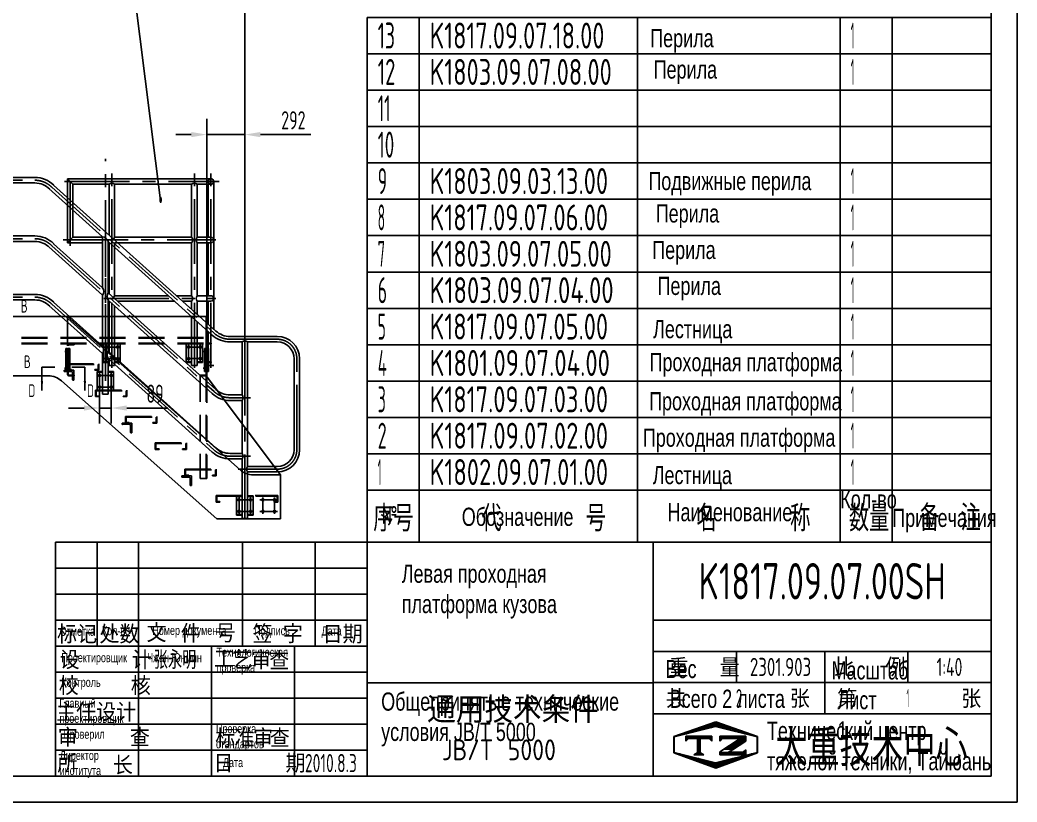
# Model space of a CAD drawing. Header units: millimetres. Extents: x 0 to 16800, y 0 to 11880.
# Drawn here: x 9127 to 16800, y 0 to 6020 of the extents above; entities that cross this region are included whole.
import ezdxf
from ezdxf.enums import TextEntityAlignment as Align

# ---------------------------------------------------------------- set-up
doc = ezdxf.new("R2010")
doc.units = ezdxf.units.MM
doc.header["$LTSCALE"] = 400
doc.linetypes.add('F', pattern=[0.75, 0.5, -0.25])
doc.linetypes.add('G', pattern=[2, 1.25, -0.25, 0.25, -0.25])
for name, color, linetype in [('01', 7, 'Continuous'), ('02', 1, 'Continuous'), ('04', 2, 'F'), ('05', 4, 'G'), ('08', 1, 'Continuous'), ('11', 3, 'Continuous'), ('THICK', 7, 'Continuous')]:
    doc.layers.add(name, color=color, linetype=linetype)
doc.styles.add('HZLIB', font='TXT', dxfattribs={"width": 0.8, "bigfont": 'hztxt.shx'})
doc.styles.get("Standard").update_dxf_attribs({"font": 'isocp', "width": 0.707, "bigfont": 'intecad.shx'})
doc.dimstyles.new('INTE', dxfattribs={"dimscale": 40, "dimtxt": 3.5, "dimasz": 3, "dimexe": 3, "dimexo": 0, "dimgap": 1, "dimtad": 1, "dimdec": 3, "dimdsep": 46, "dimtxsty": 'Standard', "dimcen": 0, "dimclrd": 1, "dimclre": 1, "dimclrt": 3, "dimaunit": 1, "dimadec": 0, "dimazin": 0, "dimtfac": 1, "dimtmove": 0, "dimatfit": 0, "dimfxl": 1, "dimarcsym": 0})

# ---------------------------------------------------------------- blocks, each defined once
blk = doc.blocks.new('A$C32973516')
at = {"layer": '04', "color": 2, "linetype": 'F'}
for p, q in [((37, 246), (0, 246)), ((0, 246), (0, 240)), ((37, 240), (0, 240)), ((45, 14), (45, 232)), ((51, 14), (51, 232)), ((37, 6), (0, 6)), ((0, 0), (0, 6)), ((37, 0), (0, 0))]:
    blk.add_line(p, q, dxfattribs=at)
for centre, radius, start, end in [((37, 232), 14, 0, 90), ((37, 232), 8, 0, 90), ((37, 14), 8, 270, 0), ((37, 14), 14, 270, 0)]:
    blk.add_arc(centre, radius, start, end, dxfattribs=at)
at = {"layer": '05', "color": 4, "linetype": 'G'}
for p, q in [((67.1, 186.5), (28.4, 186.5)), ((67.9, 59.5), (30.9, 59.5))]:
    blk.add_line(p, q, dxfattribs=at)
blk = doc.blocks.new('A$C26947815')
at = {"ltscale": 0.8}
for p, q in [((45, 305), (45, 14)), ((51, 305), (45, 305)), ((51, 305), (51, 14)), ((0, 6), (37, 6)), ((0, 0), (0, 6)), ((37, 0), (0, 0))]:
    blk.add_line(p, q, dxfattribs=at)
for radius in [14, 8]:
    blk.add_arc((37, 14), radius, 270, 0, dxfattribs=at)
at = {"layer": '04', "color": 2, "linetype": 'F', "ltscale": 0.8}
for p, q in [((51, 197.5), (45, 197.5)), ((51, 176.5), (45, 176.5)), ((51, 70.5), (45, 70.5)), ((51, 49.5), (45, 49.5))]:
    blk.add_line(p, q, dxfattribs=at)
at = {"layer": '05', "color": 4, "linetype": 'G', "ltscale": 0.8}
for p, q in [((85.1, 187), (16.6, 187)), ((85.1, 60), (16.6, 60))]:
    blk.add_line(p, q, dxfattribs=at)
blk = doc.blocks.new('A$C6C507418')
at = {"layer": '04', "color": 2, "linetype": 'F'}
for p, q in [((0, 50), (241, 50)), ((0, 50), (0, 0)), ((5, 45), (236, 45)), ((5, 45), (5, 5)), ((5, 5), (30, 5)), ((30, 0), (30, 5)), ((236, 5), (211, 5)), ((211, 0), (211, 5)), ((236, 45), (236, 5)), ((241, 50), (241, 0)), ((0, 0), (30, 0)), ((241, 0), (211, 0))]:
    blk.add_line(p, q, dxfattribs=at)
blk = doc.blocks.new('A$C66DC3B9F')
at = {"layer": '04', "color": 2, "linetype": 'F'}
for p, q in [((0, 50), (476, 50)), ((0, 50), (0, 0)), ((5, 45), (471, 45)), ((5, 45), (5, 5)), ((5, 5), (30, 5)), ((30, 0), (30, 5)), ((471, 5), (446, 5)), ((446, 0), (446, 5)), ((471, 45), (471, 5)), ((476, 50), (476, 0)), ((0, 0), (30, 0)), ((476, 0), (446, 0))]:
    blk.add_line(p, q, dxfattribs=at)
blk = doc.blocks.new('A$C61274FA0')
at = {"layer": '04', "color": 2, "linetype": 'F'}
for p, q in [((0, 14), (0, 457)), ((0, 457), (6, 457)), ((6, 14), (6, 457)), ((14, 6), (51, 6)), ((14, 0), (51, 0)), ((51, 0), (51, 6))]:
    blk.add_line(p, q, dxfattribs=at)
for radius in [14, 8]:
    blk.add_arc((14, 14), radius, 180, 270, dxfattribs=at)
blk = doc.blocks.new('1111a')
for p, q in [((9081.8, 6114.5), (10034.3, 6114.5)), ((9081.8, 5657.5), (9081.8, 6114.5)), ((10034.3, 6114.5), (11363.1, 4933.8)), ((10034.3, 6114.5), (11100.8, 6114.5)), ((9081.8, 5657.5), (9887.5, 5657.5)), ((9091.8, 5664), (9126.8, 5664)), ((9126.8, 5657.5), (9887.5, 5657.5)), ((9988.5, 5619.1), (11183.3, 4557.5)), ((9988.5, 5619.1), (11183.3, 4557.5)), ((11672.8, 4895.5), (11464, 4895.5)), ((11672.8, 4895.5), (11672.8, 4557.5)), ((11672.8, 4895.5), (11672.8, 4557.5)), ((11672.8, 4557.5), (11183.3, 4557.5)), ((11672.8, 4557.5), (11183.3, 4557.5))]:
    blk.add_line(p, q)
for centre in [(9119.8, 5879.5), (9208.8, 5879.5), (10331.8, 5879.5), (10420.8, 5879.5), (10966.8, 5879.5), (11055.8, 5879.5), (9119.8, 5790.5), (9208.8, 5790.5), (10420.8, 5790.5), (10966.8, 5790.5), (11055.8, 5790.5), (10281.8, 5660.5), (10370.8, 5660.5), (10281.8, 5571.5), (10370.8, 5571.5), (11354.8, 4703.5), (11443.8, 4703.5), (11538.8, 4703.5), (11627.8, 4703.5), (11354.8, 4614.5), (11443.8, 4614.5), (11538.8, 4614.5), (11627.8, 4614.5)]:
    blk.add_circle(centre, 8)
for centre, start, end in [((9887.5, 5505.5), 48.37795, 90), ((9887.5, 5505.5), 48.37795, 90), ((11464, 5047.5), 228.37942, 270)]:
    blk.add_arc(centre, 152, start, end)
at = {"layer": '01', "color": 7, "linetype": 'Continuous'}
for p, q in [((11100.8, 5657.5), (11100.8, 6114.5)), ((9081.8, 5674), (9081.8, 5903.5)), ((9126.8, 5657.5), (9126.8, 5664))]:
    blk.add_line(p, q, dxfattribs=at)
at = {"layer": '01'}
for p, q in [((11100.8, 6114.5), (11107.3, 6114.5)), ((11101.3, 6114.5), (11101.3, 5648.8)), ((11107.3, 6114.5), (11107.3, 5648.8)), ((11107.3, 5691), (11107.3, 5869)), ((11119.3, 5869), (11107.3, 5869)), ((11119.3, 5691), (11119.3, 5869)), ((10040.8, 5691), (10040.8, 5691)), ((11107.3, 5691), (11119.3, 5691)), ((11107.3, 5691), (11107.3, 5691)), ((9091.8, 5664), (9081.8, 5674)), ((11100.8, 5657.5), (11672.8, 4895.5))]:
    blk.add_line(p, q, dxfattribs=at)
at = {"layer": '04', "color": 2, "linetype": 'F'}
for p, q in [((10034.3, 5903.5), (10034.3, 6114.5)), ((9081.8, 5953.5), (11100.8, 5953.5)), ((9081.8, 5948.5), (11100.8, 5948.5)), ((9081.8, 5908.5), (11100.8, 5908.5)), ((9081.8, 5903.5), (10034.3, 5903.5)), ((9081.8, 5903.5), (11100.8, 5903.5)), ((10034.3, 5869), (10022.3, 5869)), ((10022.3, 5691), (10022.3, 5869)), ((10034.3, 5691), (10034.3, 5869)), ((10040.3, 5691), (10040.3, 5869)), ((10052.3, 5869), (10040.3, 5869)), ((10052.3, 5691), (10052.3, 5869)), ((11088.8, 5691), (11088.8, 5869)), ((11100.8, 5869), (11088.8, 5869)), ((11100.8, 5691), (11100.8, 5869)), ((10084.3, 5700.5), (10009.3, 5700.5)), ((10009.3, 5700.5), (10009.3, 5692)), ((10010.8, 5690.5), (10065.3, 5690.5)), ((10034.3, 5691), (10022.3, 5691)), ((10040.3, 5691), (10052.3, 5691)), ((10074.3, 5681.5), (10074.3, 5628.7)), ((10084.3, 5625.5), (10084.3, 5700.5)), ((11100.8, 5691), (11088.8, 5691)), ((10084.3, 5625.5), (10077.6, 5625.5)), ((11056.3, 5657.5), (11056.3, 4868.8)), ((11107.3, 5657.5), (11056.3, 5657.5)), ((11101.3, 5657.5), (11101.3, 4868.8)), ((11107.3, 5648.8), (11107.3, 4868.8)), ((10530.3, 5294.5), (10455.3, 5294.5)), ((10455.3, 5294.5), (10455.3, 5286)), ((10530.3, 5219.5), (10530.3, 5294.5)), ((10456.8, 5284.5), (10511.3, 5284.5)), ((10520.3, 5275.5), (10520.3, 5222.7)), ((10530.3, 5219.5), (10523.6, 5219.5)), ((10988.3, 4888.5), (10913.3, 4888.5)), ((10913.3, 4888.5), (10913.3, 4880)), ((10914.8, 4878.5), (10969.3, 4878.5)), ((10978.3, 4869.5), (10978.3, 4816.7)), ((10988.3, 4813.5), (10988.3, 4888.5)), ((11107.3, 4868.8), (11056.3, 4868.8)), ((10988.3, 4813.5), (10981.6, 4813.5))]:
    blk.add_line(p, q, dxfattribs=at)
blk.add_circle((10331.8, 5790.5), 8, dxfattribs=at)
for centre, radius, start, end in [((10010.8, 5692), 1.52, 180, 270), ((10065.3, 5681.5), 9, 360, 89.87822), ((10077.6, 5628.8), 3.3, 180.26213, 270), ((10456.8, 5286), 1.52, 180, 270), ((10511.3, 5275.5), 9, 360, 89.87822), ((10523.6, 5222.8), 3.3, 180.26213, 270), ((10914.8, 4880), 1.52, 180, 270), ((10969.3, 4869.5), 9, 360, 89.87822), ((10981.6, 4816.8), 3.3, 180.26213, 270)]:
    blk.add_arc(centre, radius, start, end, dxfattribs=at)
at = {"layer": '05', "color": 4, "linetype": 'G'}
for p, q in [((9096.6, 5879.5), (9230.5, 5879.5)), ((9119.8, 5771.2), (9119.8, 5897.4)), ((9208.8, 5770.4), (9208.8, 5898.2)), ((10057.6, 5844), (10014.2, 5844)), ((10308.6, 5879.5), (10442.5, 5879.5)), ((10331.8, 5771.2), (10331.8, 5897.4)), ((10420.8, 5770.4), (10420.8, 5898.2)), ((10943.6, 5879.5), (11077.5, 5879.5)), ((10966.8, 5771.2), (10966.8, 5897.4)), ((11055.8, 5770.4), (11055.8, 5898.2)), ((11124.1, 5844), (11080.7, 5844)), ((9096.6, 5790.5), (9231.4, 5790.5)), ((10308.6, 5790.5), (10443.4, 5790.5)), ((10943.6, 5790.5), (11078.4, 5790.5)), ((10056.3, 5717), (10012.4, 5717)), ((10281.8, 5552.2), (10281.8, 5678.4)), ((10370.8, 5551.4), (10370.8, 5679.2)), ((11122.8, 5717), (11078.9, 5717)), ((10258.6, 5660.5), (10392.5, 5660.5)), ((10258.6, 5571.5), (10393.4, 5571.5)), ((11331.6, 4703.5), (11465.5, 4703.5)), ((11354.8, 4595.2), (11354.8, 4721.4)), ((11443.8, 4594.4), (11443.8, 4722.2)), ((11515.6, 4703.5), (11649.5, 4703.5)), ((11538.8, 4595.2), (11538.8, 4721.4)), ((11627.8, 4594.4), (11627.8, 4722.2)), ((11331.6, 4614.5), (11466.4, 4614.5)), ((11515.6, 4614.5), (11650.4, 4614.5))]:
    blk.add_line(p, q, dxfattribs=at)
at = {"layer": '01', "xscale": -1}
blk.add_blockref('A$C26947815', (9126.3, 5657.5), dxfattribs=at)
at = {"layer": '01'}
for name, p in [('A$C6C507418', (10034.3, 5700.5)), ('A$C6C507418', (10251.3, 5497.5)), ('A$C6C507418', (10480.3, 5294.5)), ('A$C6C507418', (10709.3, 5091.5)), ('A$C6C507418', (10938.3, 4888.5)), ('A$C66DC3B9F', (11177.8, 4685.5))]:
    blk.add_blockref(name, p, dxfattribs=at)
at = {"layer": '04', "color": 2, "linetype": 'F', "xscale": -1}
for name, p in [('A$C61274FA0', (11107.3, 5657.5)), ('A$C32973516', (10085.3, 5657.5))]:
    blk.add_blockref(name, p, dxfattribs=at)
blk = doc.blocks.new('*D101')
at = {"layer": '08', "color": 1, "lineweight": -2}
for p, q in [((10565.4, 3737.5), (10565.4, 5258)), ((10857.4, 3464), (10857.4, 5258)), ((10445.4, 5138), (10325.4, 5138)), ((10565.4, 5138), (10857.4, 5138)), ((10977.4, 5138), (11364.4, 5138))]:
    blk.add_line(p, q, dxfattribs=at)
at = {"layer": '08', "color": 1}
for points in [[(10445.4, 5158), (10445.4, 5118), (10565.4, 5138)], [(10977.4, 5158), (10977.4, 5118), (10857.4, 5138)]]:
    blk.add_solid(points, dxfattribs=at)
at = {"layer": 'Defpoints', "color": 0}
for p in [(10857.4, 5138), (10565.4, 3737.5), (10857.4, 3464)]:
    blk.add_point(p, dxfattribs=at)
at = {"layer": '08', "color": 3, "insert": (11230.9, 5248), "char_height": 140, "attachment_point": 5}
blk.add_mtext('292', dxfattribs=at)
blk = doc.blocks.new('*D103')
at = {"layer": '08', "color": 1, "lineweight": -2}
for p, q in [((5122.8, 8177.6), (5122.8, 8640.2)), ((10857.4, 4993.3), (10857.4, 8640.2)), ((5242.8, 8520.2), (10737.4, 8520.2))]:
    blk.add_line(p, q, dxfattribs=at)
at = {"layer": '08', "color": 1}
for points in [[(5242.8, 8540.2), (5242.8, 8500.2), (5122.8, 8520.2)], [(10737.4, 8540.2), (10737.4, 8500.2), (10857.4, 8520.2)]]:
    blk.add_solid(points, dxfattribs=at)
at = {"layer": 'Defpoints', "color": 0}
for p in [(10857.4, 8520.2), (5122.8, 8177.6), (10857.4, 4993.3)]:
    blk.add_point(p, dxfattribs=at)
at = {"layer": '08', "color": 3, "insert": (7990.1, 8630.2), "char_height": 140, "attachment_point": 5}
blk.add_mtext('5734', dxfattribs=at)
blk = doc.blocks.new('*D117')
at = {"layer": '08', "color": 1, "lineweight": -2}
for p, q in [((9739.9, 3301.4), (9739.9, 2913.2)), ((9828.9, 3301.4), (9828.9, 2913.2)), ((9619.9, 3033.2), (9499.9, 3033.2)), ((9739.9, 3033.2), (9828.9, 3033.2)), ((9948.9, 3033.2), (10264.9, 3033.2))]:
    blk.add_line(p, q, dxfattribs=at)
at = {"layer": '08', "color": 1}
for points in [[(9619.9, 3053.2), (9619.9, 3013.2), (9739.9, 3033.2)], [(9948.9, 3053.2), (9948.9, 3013.2), (9828.9, 3033.2)]]:
    blk.add_solid(points, dxfattribs=at)
at = {"layer": 'Defpoints', "color": 0}
for p in [(9739.9, 3301.4), (9828.9, 3301.4), (9828.9, 3033.2)]:
    blk.add_point(p, dxfattribs=at)
at = {"layer": '08', "color": 3, "insert": (10166.9, 3143.2), "char_height": 140, "attachment_point": 5}
blk.add_mtext('89', dxfattribs=at)
blk = doc.blocks.new('A$C0BAB5668')
for p, q in [((22, 149), (0, 149)), ((0, 149), (0, 144)), ((22, 144), (0, 144)), ((28, 11), (28, 138)), ((33, 11), (33, 138)), ((0, 5), (22, 5)), ((0, 5), (0, 0)), ((0, 0), (22, 0))]:
    blk.add_line(p, q)
for centre, radius, start, end in [((22, 138), 11, 0, 90), ((22, 138), 6, 0, 90), ((22, 11), 11, 270, 0), ((22, 11), 6, 270, 0)]:
    blk.add_arc(centre, radius, start, end)
at = {"layer": '05', "color": 4, "linetype": 'G'}
for p, q in [((39.6, 119), (17.7, 119)), ((40.1, 30), (17.7, 30))]:
    blk.add_line(p, q, dxfattribs=at)
blk = doc.blocks.new('1234')
for p, q in [((454.3, 494.3), (454.3, 345.3)), ((454.3, 494.3), (496.7, 494.3)), ((454.3, 489.3), (496.7, 489.3)), ((476.3, 489.3), (476.3, 494.3)), ((495.8, 494.3), (495.8, 489.3)), ((539, 494.3), (581.3, 494.3)), ((539, 489.3), (581.3, 489.3)), ((539.8, 494.3), (539.8, 489.3)), ((559.3, 489.3), (559.3, 494.3)), ((581.3, 494.3), (581.3, 345.3)), ((454.3, 350.3), (496.7, 350.3)), ((454.3, 345.3), (496.7, 345.3)), ((476.3, 345.3), (476.3, 350.3)), ((495.8, 350.3), (495.8, 345.3)), ((539, 350.3), (581.3, 350.3)), ((539, 345.3), (581.3, 345.3)), ((539.8, 350.3), (539.8, 345.3)), ((559.3, 345.3), (559.3, 350.3))]:
    blk.add_line(p, q)
for centre in [(473.3, 464.3), (562.3, 464.3), (473.3, 375.3), (562.3, 375.3)]:
    blk.add_circle(centre, 8)
at = {"layer": '05', "color": 4, "linetype": 'G'}
for p, q in [((457.4, 464.3), (575.1, 464.3)), ((473.3, 483.1), (473.3, 357.5)), ((517.8, 518.9), (517.8, 331.4)), ((562.3, 483.8), (562.3, 356.2)), ((457.8, 375.3), (573.8, 375.3))]:
    blk.add_line(p, q, dxfattribs=at)
blk = doc.blocks.new('A$C3E755E39')
blk.add_line((1159.3, 1413.6), (1159.3, 1434.7))
at = {"layer": '01', "color": 7, "linetype": 'Continuous'}
for p, q in [((1138.2, 1455.9), (33.3, 1455.9)), ((33.3, 1455.9), (33.3, 963.6)), ((75.6, 1413.6), (33.3, 1455.9)), ((75.6, 1413.6), (75.6, 1005.9)), ((354.5, 1413.6), (75.6, 1413.6)), ((354.5, 1413.6), (354.5, 1022.1)), ((989.5, 1413.6), (396.8, 1413.6)), ((396.8, 1413.6), (396.8, 1005.9)), ((989.5, 1413.6), (989.5, 1005.9)), ((1031.8, 1413.6), (1031.8, 1005.9)), ((1138.2, 1413.6), (1031.8, 1413.6)), ((1117, 1413.6), (1117, 1005.9)), ((1159.3, 1413.6), (1159.3, 298.4)), ((33.3, 963.6), (75.6, 1005.9)), ((75.6, 1005.9), (304.5, 1005.9)), ((396.8, 1005.9), (989.5, 1005.9)), ((1138.2, 1005.9), (1031.8, 1005.9)), ((33.3, 963.6), (304.5, 963.6)), ((354.5, 963.6), (354.5, 572.1)), ((396.8, 963.6), (396.8, 555.9)), ((396.8, 963.6), (989.5, 963.6)), ((989.5, 963.6), (989.5, 555.9)), ((1031.8, 963.6), (1031.8, 555.9)), ((1138.2, 963.6), (1031.8, 963.6)), ((1117, 963.6), (1117, 555.9)), ((396.8, 555.9), (809.7, 555.9)), ((873, 555.9), (989.5, 555.9)), ((1138.2, 555.9), (1031.8, 555.9)), ((354.5, 515.2), (354.5, 122.1)), ((396.8, 477.1), (396.8, 17.9)), ((419.6, 513.6), (856.8, 513.6)), ((920, 513.6), (989.5, 513.6)), ((989.5, 513.6), (989.5, 451.1)), ((1031.8, 513.6), (1031.8, 413.1)), ((1138.2, 513.6), (1031.8, 513.6)), ((1117, 513.6), (1117, 336.5)), ((989.5, 394.2), (989.5, 17.9)), ((1031.8, 356.2), (1031.8, 17.9)), ((1117, 279.6), (1117, 190.7)), ((1117, 185.7), (1117, 46.7)), ((354.5, 65.2), (354.5, 17.9)), ((396.8, 17.9), (354.5, 17.9)), ((1031.8, 17.9), (989.5, 17.9)), ((1117, 41.7), (1117, 17.9)), ((1159.3, 17.9), (1117, 17.9))]:
    blk.add_line(p, q, dxfattribs=at)
blk.add_circle((1138.2, 1434.7), 21.2, dxfattribs=at)
for centre, radius, start, end in [((375.7, 1390.2), 31.5, 47.85238, 132.14762), ((1010.7, 1390.2), 31.5, 47.85238, 132.14762), ((420.2, 984.7), 31.5, 137.85238, 168.85217), ((966.2, 984.7), 31.5, 317.85238, 42.14762), ((1055.2, 984.7), 31.5, 137.85238, 222.14762), ((1138.2, 984.7), 21.2, 270, 90), ((331.2, 984.7), 31.5, 317.85238, 320.01506), ((420.2, 534.7), 31.5, 137.85238, 168.85217), ((966.2, 534.7), 31.5, 317.85238, 42.14762), ((1055.2, 534.7), 31.5, 137.85238, 222.14762), ((1138.2, 534.7), 21.2, 270, 90)]:
    blk.add_arc(centre, radius, start, end, dxfattribs=at)
at = {"layer": '05', "color": 4, "linetype": 'G'}
for p, q in [((54.5, 940.9), (54.5, 1470.3)), ((375.7, 0), (375.7, 1495.5)), ((1010.7, 0), (1010.7, 1495.5)), ((1138.2, 0), (1138.2, 1495.5)), ((10.5, 1434.7), (1200.7, 1434.7)), ((0, 984.7), (1175.1, 984.7)), ((312.9, 534.7), (1175.1, 534.7))]:
    blk.add_line(p, q, dxfattribs=at)
at = {"xscale": -1}
blk.add_blockref('A$C0BAB5668', (1139.2, 41.7), dxfattribs=at)
at = {"layer": '01', "color": 7, "linetype": 'Continuous'}
for p in [(-142.1, -303.6), (492.9, -303.6)]:
    blk.add_blockref('1234', p, dxfattribs=at)
blk = doc.blocks.new('A$C67FF644E')
for p, q in [((1275.4, 1138.9), (1275.4, 989.9)), ((1275.4, 1138.9), (1317.7, 1138.9)), ((1275.4, 1133.9), (1317.7, 1133.9)), ((1297.4, 1133.9), (1297.4, 1138.9)), ((1316.9, 1138.9), (1316.9, 1133.9)), ((1360, 1138.9), (1402.4, 1138.9)), ((1360, 1133.9), (1402.4, 1133.9)), ((1360.9, 1138.9), (1360.9, 1133.9)), ((1380.4, 1133.9), (1380.4, 1138.9)), ((1402.4, 1138.9), (1402.4, 989.9)), ((1275.4, 994.9), (1317.7, 994.9)), ((1275.4, 989.9), (1317.7, 989.9)), ((1297.4, 989.9), (1297.4, 994.9)), ((1316.9, 994.9), (1316.9, 989.9)), ((1360, 994.9), (1402.4, 994.9)), ((1360, 989.9), (1402.4, 989.9)), ((1360.9, 994.9), (1360.9, 989.9)), ((1380.4, 989.9), (1380.4, 994.9))]:
    blk.add_line(p, q)
for centre in [(1294.4, 1108.9), (1383.4, 1108.9), (1294.4, 1019.9), (1383.4, 1019.9)]:
    blk.add_circle(centre, 8)
at = {"layer": '01', "color": 7, "linetype": 'Continuous'}
for p, q in [((90.9, 2632.9), (87.9, 2629.9)), ((87.9, 2593.9), (87.9, 2629.9)), ((87.9, 2629.9), (90.9, 2629.9)), ((795.9, 2633), (90.9, 2633)), ((90.9, 2590.7), (90.9, 2633)), ((87.9, 2593.9), (90.9, 2593.9)), ((90.9, 2590.9), (87.9, 2593.9)), ((155.7, 2590.7), (90.9, 2590.7)), ((155.7, 2590.7), (155.7, 1195)), ((795.9, 2590.7), (198, 2590.7)), ((198, 2590.7), (198, 2183)), ((904.5, 2548.8), (1317.7, 2177.3)), ((940.4, 2573.4), (2189, 1450.8)), ((795.9, 2183), (198, 2183)), ((1317.7, 2177.3), (1317.7, 1784.2)), ((198, 2140.7), (198, 1733)), ((795.9, 2140.7), (198, 2140.7)), ((904.5, 2098.8), (1317.7, 1727.3)), ((940.4, 2123.4), (1317.7, 1784.2)), ((1360, 2143.9), (1360, 1746.1)), ((1360, 2139.3), (2160.7, 1419.3)), ((795.9, 1733), (198, 1733)), ((198, 1690.7), (198, 1195)), ((795.9, 1690.7), (198, 1690.7)), ((1317.7, 1727.3), (1317.7, 1334.2)), ((1360, 1746.1), (2189, 1000.8)), ((1360, 1689.3), (2160.7, 969.3)), ((1360, 1689.3), (1360, 1296.1)), ((904.5, 1648.8), (1317.7, 1277.3)), ((940.4, 1673.4), (1317.7, 1334.2)), ((2661.9, 1409), (2297.9, 1409)), ((2390.7, 1366.7), (2297.9, 1366.7)), ((2390.7, 1366.7), (2390.7, 959)), ((2433, 1366.7), (2433, 409)), ((2661.9, 1366.7), (2433, 1366.7)), ((1317.7, 1277.3), (1317.7, 964.9)), ((1360, 1296.1), (2189, 550.8)), ((1360, 1239.3), (1360, 964.9)), ((1360, 1239.3), (2160.7, 519.3)), ((2790.7, 537.9), (2790.7, 1237.9)), ((2833, 537.9), (2833, 1237.9)), ((198, 1195), (155.7, 1195)), ((1360, 964.9), (1317.7, 964.9)), ((2390.7, 959), (2297.9, 959)), ((2390.7, 916.7), (2297.9, 916.7)), ((2390.7, 916.7), (2390.7, 509)), ((2390.7, 509), (2297.9, 509)), ((2390.7, 466.7), (2297.9, 466.7)), ((2390.7, 466.7), (2390.7, 7.9)), ((2661.9, 409), (2433, 409)), ((2661.9, 366.7), (2433, 366.7)), ((2433, 366.7), (2433, 7.9)), ((2433, 7.9), (2390.7, 7.9))]:
    blk.add_line(p, q, dxfattribs=at)
for centre, radius, start, end in [((795.9, 2427.9), 205.2, 45.04354, 90), ((176.9, 2567.4), 31.5, 47.85238, 132.14762), ((795.9, 2427.9), 162.8, 44.67671, 90), ((221.4, 2161.9), 31.5, 137.85238, 222.14762), ((795.9, 1977.9), 205.2, 45.04354, 90), ((795.9, 1977.9), 162.8, 44.67671, 90), ((221.4, 1711.9), 31.5, 137.85238, 222.14762), ((795.9, 1527.9), 205.2, 45.04354, 90), ((795.9, 1527.9), 162.8, 44.67671, 90), ((2297.9, 1571.9), 205.2, 228.04012, 270), ((2297.9, 1571.9), 162.8, 228.04012, 270), ((2661.9, 1237.9), 171.1, 0, 90), ((2411.9, 1343.4), 31.5, 47.85238, 132.14762), ((2661.9, 1237.9), 128.9, 0, 90), ((2297.9, 1121.9), 162.8, 228.04012, 270), ((2297.9, 1121.9), 205.2, 228.04012, 270), ((2367.3, 937.9), 31.5, 317.85238, 42.14762), ((2297.9, 671.9), 162.8, 228.04012, 270), ((2661.9, 537.9), 128.9, 270, 0), ((2661.9, 537.9), 171.1, 270, 0), ((2297.9, 671.9), 205.2, 228.04012, 270), ((2367.3, 487.9), 31.5, 317.85238, 42.14762), ((2456.4, 387.9), 31.5, 137.85238, 222.14762)]:
    blk.add_arc(centre, radius, start, end, dxfattribs=at)
at = {"layer": '01'}
for centre, start, end in [((1308.4, 2124.4), 16.06123, 80.019), ((1272.1, 1755.7), 328.02112, 31.97888), ((1405.6, 1717.7), 148.02112, 211.97888), ((1272.1, 1305.7), 328.02112, 31.97888), ((1405.6, 1267.7), 148.02112, 211.97888)]:
    blk.add_arc(centre, 53.7, start, end, dxfattribs=at)
at = {"layer": '04'}
blk.add_line((90.9, 2593.9), (90.9, 2590.9), dxfattribs=at)
at = {"layer": '05', "color": 4, "linetype": 'G'}
for p, q in [((0, 2611.9), (795.9, 2611.9)), ((176.9, 1177.2), (176.9, 2672.7)), ((926.2, 2557.7), (2174.8, 1435.1)), ((1338.9, 2368.9), (1338.9, 976)), ((0, 2161.9), (795.9, 2161.9)), ((926.2, 2107.7), (2174.8, 985.1)), ((0, 1711.9), (795.9, 1711.9)), ((926.2, 1657.7), (2174.8, 535.1)), ((2411.9, 0), (2411.9, 1496.7)), ((2297.9, 1387.9), (2661.9, 1387.9)), ((2811.9, 537.9), (2811.9, 1237.9)), ((1278.5, 1108.9), (1396.2, 1108.9)), ((1294.4, 1127.7), (1294.4, 1002.1)), ((1383.4, 1128.3), (1383.4, 1000.8)), ((1278.8, 1019.9), (1394.8, 1019.9)), ((2297.9, 937.9), (2456.6, 937.9)), ((2297.9, 487.9), (2456.6, 487.9))]:
    blk.add_line(p, q, dxfattribs=at)
at = {"layer": '05'}
blk.add_line((2661.9, 387.9), (2360.9, 387.9), dxfattribs=at)
at = {"layer": '05', "color": 4, "linetype": 'G'}
for centre, radius, start, end in [((795.9, 2427.9), 184, 44.87596, 90), ((795.9, 1977.9), 184, 44.87596, 90), ((795.9, 1527.9), 184, 44.87596, 90), ((2297.9, 1571.9), 184, 228.04012, 270), ((2661.9, 1237.9), 150, 0, 90), ((2297.9, 1121.9), 184, 228.04012, 270), ((2297.9, 671.9), 184, 228.04012, 270)]:
    blk.add_arc(centre, radius, start, end, dxfattribs=at)
at = {"layer": '05'}
blk.add_arc((2661.9, 537.9), 150, 270, 0, dxfattribs=at)
at = {"layer": '01', "color": 7, "linetype": 'Continuous'}
for p in [(-341, 863.6), (1894, -312.4)]:
    blk.add_blockref('1234', p, dxfattribs=at)
blk = doc.blocks.new('*X152')
at = {"color": 0}
for p, q in [((122.34, 4.5), (123.72, 4.5)), ((122.82, 4.8), (123.24, 4.8))]:
    blk.add_line(p, q, dxfattribs=at)
blk = doc.blocks.new('*X151')
at = {"color": 0}
for p, q in [((120.53, 7.8), (125.53, 7.8)), ((120.53, 7.5), (125.53, 7.5)), ((120.53, 7.2), (120.79, 7.2)), ((125.27, 7.2), (125.53, 7.2))]:
    blk.add_line(p, q, dxfattribs=at)
blk = doc.blocks.new('*X150')
at = {"color": 0}
for p, q in [((123.24, 9.6), (125.52, 9.6)), ((124.1, 9.9), (128.52, 9.9)), ((124.97, 10.2), (127.67, 10.2)), ((125.83, 10.5), (126.82, 10.5)), ((127.02, 9.6), (129.37, 9.6)), ((118.22, 7.8), (118.32, 7.8)), ((118.94, 8.1), (119.52, 8.1)), ((119.8, 8.4), (120.72, 8.4)), ((120.66, 8.7), (121.92, 8.7)), ((121.52, 9), (123.12, 9)), ((122.38, 9.3), (124.32, 9.3)), ((128.22, 9.3), (130.22, 9.3)), ((129.42, 9), (131.07, 9)), ((130.62, 8.7), (131.92, 8.7)), ((131.82, 8.4), (132.77, 8.4)), ((133.02, 8.1), (133.62, 8.1)), ((134.22, 7.8), (134.32, 7.8)), ((118.22, 7.5), (118.27, 7.5)), ((118.22, 7.2), (118.27, 7.2)), ((118.22, 6.9), (118.27, 6.9)), ((118.22, 6.6), (118.27, 6.6)), ((118.22, 6.3), (118.27, 6.3)), ((118.22, 6), (118.27, 6)), ((134.27, 7.5), (134.32, 7.5)), ((134.27, 7.2), (134.32, 7.2)), ((134.27, 6.9), (134.32, 6.9)), ((134.27, 6.6), (134.32, 6.6)), ((134.27, 6.3), (134.32, 6.3)), ((134.27, 6), (134.32, 6)), ((118.22, 5.7), (118.27, 5.7)), ((118.22, 5.4), (118.27, 5.4)), ((118.22, 5.1), (118.27, 5.1)), ((118.22, 4.8), (118.27, 4.8)), ((118.79, 4.5), (119.42, 4.5)), ((119.61, 4.2), (120.62, 4.2)), ((120.43, 3.9), (121.82, 3.9)), ((130.72, 3.9), (132.14, 3.9)), ((131.92, 4.2), (132.95, 4.2)), ((133.12, 4.5), (133.76, 4.5)), ((134.27, 5.7), (134.32, 5.7)), ((134.27, 5.4), (134.32, 5.4)), ((134.27, 5.1), (134.32, 5.1)), ((134.27, 4.8), (134.32, 4.8)), ((121.26, 3.6), (123.02, 3.6)), ((122.08, 3.3), (124.22, 3.3)), ((122.91, 3), (125.42, 3)), ((123.73, 2.7), (128.89, 2.7)), ((124.55, 2.4), (128.07, 2.4)), ((125.38, 2.1), (127.26, 2.1)), ((127.12, 3), (129.7, 3)), ((128.32, 3.3), (130.51, 3.3)), ((129.52, 3.6), (131.32, 3.6)), ((126.2, 1.8), (126.45, 1.8))]:
    blk.add_line(p, q, dxfattribs=at)
blk = doc.blocks.new('*X153')
at = {"color": 0}
for p, q in [((127.06, 7.8), (132.06, 7.8)), ((127.06, 7.5), (132.06, 7.5)), ((127.06, 7.2), (127.32, 7.2)), ((128.77, 6), (130.57, 6)), ((129.23, 6.3), (131.04, 6.3)), ((129.7, 6.6), (131.51, 6.6)), ((130.16, 6.9), (131.98, 6.9)), ((130.62, 7.2), (132.06, 7.2)), ((127.84, 5.4), (129.64, 5.4)), ((128.3, 5.7), (130.1, 5.7))]:
    blk.add_line(p, q, dxfattribs=at)
blk = doc.blocks.new('*X154')
at = {"color": 0}
for p, q in [((127.06, 4.8), (132.06, 4.8)), ((127.06, 4.5), (132.06, 4.5)), ((131.84, 5.1), (132.06, 5.1))]:
    blk.add_line(p, q, dxfattribs=at)
blk = doc.blocks.new('*U155')
at = {"layer": 'THICK'}
for p, q in [((-180, 45), (-180, 0)), ((-180, 45), (0, 45)), ((-172, 44.98), (-172, 45)), ((-172, 25), (-172, 45)), ((-164, 0), (-164, 45)), ((-144, 25), (-144, 45)), ((-130, 25), (-130, 45)), ((-120, 0), (-120, 45)), ((-65, 0), (-65, 45)), ((0, 0), (0, 45)), ((-180, 30), (-120, 30)), ((-65, 30), (0, 30)), ((-180, 25), (-120, 25)), ((-150, 0), (-150, 25)), ((-134, 0), (-134, 25)), ((-65, 24), (0, 24)), ((-49, 18), (-49, 24)), ((-32, 12), (-32, 24)), ((-16, 18), (-16, 24)), ((-120, 17.93), (-65, 17.93)), ((-65, 18), (0, 18)), ((-65, 12), (0, 12)), ((-180, 0), (0, 0))]:
    blk.add_line(p, q, dxfattribs=at)
at = {"layer": 'THICK', "color": 3}
for p, q in [((-180, 40), (-120, 40)), ((-180, 35), (-120, 35)), ((-180, 20), (-120, 20)), ((-180, 15), (-120, 15)), ((-180, 10), (-120, 10)), ((-61.04, 7.61), (-52.93, 10.43)), ((-52.93, 10.43), (-44.93, 7.61)), ((-60.99, 7.54), (-52.99, 9.54)), ((-58.73, 6.7), (-58.73, 7.7)), ((-58.73, 7.7), (-53.73, 7.7)), ((-53.73, 7.7), (-53.73, 6.7)), ((-52.99, 9.54), (-44.99, 7.54)), ((-52.2, 7.7), (-52.2, 6.7)), ((-52.2, 7.7), (-47.2, 7.7)), ((-47.2, 7.7), (-47.2, 6.7)), ((-61.04, 4.46), (-61.04, 7.61)), ((-60.99, 4.54), (-60.99, 7.54)), ((-58.23, 7.2), (-58.73, 6.7)), ((-54.23, 7.2), (-58.23, 7.2)), ((-56.45, 7.2), (-56.45, 4.46)), ((-56.23, 7.2), (-56.23, 4.46)), ((-55.98, 7.2), (-55.98, 4.46)), ((-53.73, 6.7), (-54.23, 7.2)), ((-52.2, 6.7), (-51.7, 7.2)), ((-48.26, 7.2), (-52.2, 4.65)), ((-51.7, 7.2), (-48.26, 7.2)), ((-47.2, 6.71), (-49.76, 5.07)), ((-44.99, 7.54), (-44.99, 4.54)), ((-44.93, 7.61), (-44.93, 4.46)), ((-180, 5), (-120, 5)), ((-52.93, 1.51), (-61.04, 4.46)), ((-52.99, 2.54), (-60.99, 4.54)), ((-56.23, 4.69), (-57.2, 4.08)), ((-57.2, 4.08), (-56.23, 4.08)), ((-56.23, 4.69), (-55.26, 4.08)), ((-55.26, 4.08), (-56.23, 4.08)), ((-44.99, 4.54), (-52.99, 2.54)), ((-44.93, 4.46), (-52.93, 1.51)), ((-52.2, 4.65), (-52.2, 4.08)), ((-52.2, 4.08), (-47.2, 4.08)), ((-49.76, 5.07), (-50.52, 4.58)), ((-47.7, 4.58), (-50.52, 4.58)), ((-47.2, 5.08), (-47.7, 4.58)), ((-47.2, 4.08), (-47.2, 5.08))]:
    blk.add_line(p, q, dxfattribs=at)
for name in ['*X150', '*X151', '*X153', '*X152', '*X154']:
    blk.add_blockref(name, (-179.26, -0.24), dxfattribs=at)
at = {"insert": (-161.08, 24.11), "char_height": 3.5, "width": 13.3184, "attachment_point": 1}
blk.add_mtext('张永明', dxfattribs=at)
at = {"layer": 'THICK', "color": 3}
for s, height, p in [('标记', 3.5, (-175.84, 27.44)), ('处数', 3.5, (-167.69, 27.44)), ('文', 3.5, (-160.55, 27.69)), ('件', 3.5, (-153.97, 27.57)), ('号', 3.5, (-147.27, 27.57)), ('日期', 3.5, (-124.75, 27.41)), ('工', 3.5, (-147.58, 22.5)), ('艺', 3.5, (-144.03, 22.5)), ('审', 3.5, (-140.42, 22.5)), ('查', 3.5, (-136.94, 22.36)), ('通用技术条件', 5, (-91.97, 12.99)), ('共          张', 3.5, (-48.72, 15.02)), ('第          张', 3.5, (-15.74, 15.02)), ('标', 3.5, (-147.32, 7.46)), ('准', 3.5, (-143.65, 7.46)), ('审', 3.5, (-140.04, 7.46)), ('查', 3.5, (-136.84, 7.46)), ('所', 3.5, (-177.7, 2.53)), ('长', 3.5, (-167.02, 2.21))]:
    blk.add_text(s, height=height, dxfattribs=at).set_placement(p, align=Align.MIDDLE)
for s, p in [('签 字', (-142.1, 25.56)), ('设     计', (-179.18, 20.57)), ('重   量', (-62.07, 19.09)), ('比   例', (-30.16, 19.17)), ('校     核', (-179.36, 15.59)), ('主任设计', (-179.87, 10.5)), ('审     查', (-179.54, 5.64)), ('日     期', (-149.6, 0.66))]:
    blk.add_text(s, height=3.5, dxfattribs=at).set_placement(p)
at = {"layer": 'THICK', "color": 3, "width": 0.8}
blk.add_text('太重技术中心', height=7, dxfattribs=at).set_placement((-41.48, 1.9))
at = {"layer": 'THICK', "color": 3, "style": 'HZLIB', "width": 0.8}
blk.add_text('JB/T 5000', height=4, dxfattribs=at).set_placement((-105.63, 3.05))
blk = doc.blocks.new('*U156')
blk.add_blockref('*U155', (0, 0))
blk = doc.blocks.new('*U159')
at = {"layer": '01'}
for points in [[(415, 5), (415, 292)], [(25, 5), (415, 5)]]:
    blk.add_lwpolyline(points, dxfattribs=at)
at = {"layer": '02'}
for points in [[(420, 0), (420, 297)], [(0, 0), (420, 0)]]:
    blk.add_lwpolyline(points, dxfattribs=at)
blk = doc.blocks.new('*U160', base_point=(359.89, 98.08))
at = {"layer": '01'}
blk.add_line((239.89, 98.08), (239.89, 108.08), dxfattribs=at)
at = {"layer": '01', "color": 7}
for p, q in [((249.89, 98.08), (249.89, 108.08)), ((291.89, 98.08), (291.89, 108.08)), ((330.89, 98.08), (330.89, 108.08)), ((340.89, 98.08), (340.89, 108.08))]:
    blk.add_line(p, q, dxfattribs=at)
at = {"layer": 'THICK'}
for p, q in [((359.89, 108.08), (239.89, 108.08)), ((359.89, 98.08), (359.89, 108.08)), ((239.89, 98.08), (359.89, 98.08))]:
    blk.add_line(p, q, dxfattribs=at)
at = {"layer": '11', "width": 0.707}
for s, p in [('序号', (241.04, 100.17)), ('代        号', (261.87, 100.19)), ('名       称', (303.2, 100.18)), (' 数量', (330.53, 100.17)), ('备  注', (346.06, 100.24))]:
    blk.add_text(s, height=5, dxfattribs=at).set_placement(p)
blk = doc.blocks.new('*U161')
blk.add_blockref('*U160', (0, 0))
blk = doc.blocks.new('*U162')
at = {"layer": '01'}
for p, q in [((0, -280), (0, 0)), ((4800, -280), (4800, 0))]:
    blk.add_line(p, q, dxfattribs=at)
at = {"layer": '02'}
for p, q in [((0, 0), (400, 0)), ((400, -280), (400, 0)), ((400, 0), (2080, 0)), ((2080, -280), (2080, 0)), ((2080, 0), (3640, 0)), ((3640, -280), (3640, 0)), ((3640, 0), (4040, 0)), ((4040, -280), (4040, 0)), ((4040, 0), (4800, 0))]:
    blk.add_line(p, q, dxfattribs=at)
blk = doc.blocks.new('*U163')
at = {"layer": '01'}
for p, q in [((0, -280), (0, 0)), ((4800, -280), (4800, 0))]:
    blk.add_line(p, q, dxfattribs=at)
at = {"layer": '02'}
for p, q in [((0, 0), (400, 0)), ((400, -280), (400, 0)), ((400, 0), (2080, 0)), ((2080, -280), (2080, 0)), ((2080, 0), (3640, 0)), ((3640, -280), (3640, 0)), ((3640, 0), (4040, 0)), ((4040, -280), (4040, 0)), ((4040, 0), (4800, 0))]:
    blk.add_line(p, q, dxfattribs=at)
blk = doc.blocks.new('*U164')
at = {"layer": '01'}
for p, q in [((0, -280), (0, 0)), ((4800, -280), (4800, 0))]:
    blk.add_line(p, q, dxfattribs=at)
at = {"layer": '02'}
for p, q in [((0, 0), (400, 0)), ((400, -280), (400, 0)), ((400, 0), (2080, 0)), ((2080, -280), (2080, 0)), ((2080, 0), (3640, 0)), ((3640, -280), (3640, 0)), ((3640, 0), (4040, 0)), ((4040, -280), (4040, 0)), ((4040, 0), (4800, 0))]:
    blk.add_line(p, q, dxfattribs=at)
blk = doc.blocks.new('*U165')
at = {"layer": '01'}
for p, q in [((0, -280), (0, 0)), ((4800, -280), (4800, 0))]:
    blk.add_line(p, q, dxfattribs=at)
at = {"layer": '02'}
for p, q in [((0, 0), (400, 0)), ((400, -280), (400, 0)), ((400, 0), (2080, 0)), ((2080, -280), (2080, 0)), ((2080, 0), (3640, 0)), ((3640, -280), (3640, 0)), ((3640, 0), (4040, 0)), ((4040, -280), (4040, 0)), ((4040, 0), (4800, 0))]:
    blk.add_line(p, q, dxfattribs=at)
blk = doc.blocks.new('*U166')
at = {"layer": '01'}
for p, q in [((0, -280), (0, 0)), ((4800, -280), (4800, 0))]:
    blk.add_line(p, q, dxfattribs=at)
at = {"layer": '02'}
for p, q in [((0, 0), (400, 0)), ((400, -280), (400, 0)), ((400, 0), (2080, 0)), ((2080, -280), (2080, 0)), ((2080, 0), (3640, 0)), ((3640, -280), (3640, 0)), ((3640, 0), (4040, 0)), ((4040, -280), (4040, 0)), ((4040, 0), (4800, 0))]:
    blk.add_line(p, q, dxfattribs=at)
blk = doc.blocks.new('*U167')
at = {"layer": '01'}
for p, q in [((0, -280), (0, 0)), ((4800, -280), (4800, 0))]:
    blk.add_line(p, q, dxfattribs=at)
at = {"layer": '02'}
for p, q in [((0, 0), (400, 0)), ((400, -280), (400, 0)), ((400, 0), (2080, 0)), ((2080, -280), (2080, 0)), ((2080, 0), (3640, 0)), ((3640, -280), (3640, 0)), ((3640, 0), (4040, 0)), ((4040, -280), (4040, 0)), ((4040, 0), (4800, 0))]:
    blk.add_line(p, q, dxfattribs=at)
blk = doc.blocks.new('*U168')
at = {"layer": '01'}
for p, q in [((0, -280), (0, 0)), ((4800, -280), (4800, 0))]:
    blk.add_line(p, q, dxfattribs=at)
at = {"layer": '02'}
for p, q in [((0, 0), (400, 0)), ((400, -280), (400, 0)), ((400, 0), (2080, 0)), ((2080, -280), (2080, 0)), ((2080, 0), (3640, 0)), ((3640, -280), (3640, 0)), ((3640, 0), (4040, 0)), ((4040, -280), (4040, 0)), ((4040, 0), (4800, 0))]:
    blk.add_line(p, q, dxfattribs=at)
blk = doc.blocks.new('*U169')
at = {"layer": '01'}
for p, q in [((0, -280), (0, 0)), ((4800, -280), (4800, 0))]:
    blk.add_line(p, q, dxfattribs=at)
at = {"layer": '02'}
for p, q in [((0, 0), (400, 0)), ((400, -280), (400, 0)), ((400, 0), (2080, 0)), ((2080, -280), (2080, 0)), ((2080, 0), (3640, 0)), ((3640, -280), (3640, 0)), ((3640, 0), (4040, 0)), ((4040, -280), (4040, 0)), ((4040, 0), (4800, 0))]:
    blk.add_line(p, q, dxfattribs=at)
blk = doc.blocks.new('*U170')
at = {"layer": '01'}
for p, q in [((0, -280), (0, 0)), ((4800, -280), (4800, 0))]:
    blk.add_line(p, q, dxfattribs=at)
at = {"layer": '02'}
for p, q in [((0, 0), (400, 0)), ((400, -280), (400, 0)), ((400, 0), (2080, 0)), ((2080, -280), (2080, 0)), ((2080, 0), (3640, 0)), ((3640, -280), (3640, 0)), ((3640, 0), (4040, 0)), ((4040, -280), (4040, 0)), ((4040, 0), (4800, 0))]:
    blk.add_line(p, q, dxfattribs=at)
blk = doc.blocks.new('*U171')
at = {"layer": '01'}
for p, q in [((0, -280), (0, 0)), ((4800, -280), (4800, 0))]:
    blk.add_line(p, q, dxfattribs=at)
at = {"layer": '02'}
for p, q in [((0, 0), (400, 0)), ((400, -280), (400, 0)), ((400, 0), (2080, 0)), ((2080, -280), (2080, 0)), ((2080, 0), (3640, 0)), ((3640, -280), (3640, 0)), ((3640, 0), (4040, 0)), ((4040, -280), (4040, 0)), ((4040, 0), (4800, 0))]:
    blk.add_line(p, q, dxfattribs=at)
blk = doc.blocks.new('*U172')
at = {"layer": '01'}
for p, q in [((0, -280), (0, 0)), ((4800, -280), (4800, 0))]:
    blk.add_line(p, q, dxfattribs=at)
at = {"layer": '02'}
for p, q in [((0, 0), (400, 0)), ((400, -280), (400, 0)), ((400, 0), (2080, 0)), ((2080, -280), (2080, 0)), ((2080, 0), (3640, 0)), ((3640, -280), (3640, 0)), ((3640, 0), (4040, 0)), ((4040, -280), (4040, 0)), ((4040, 0), (4800, 0))]:
    blk.add_line(p, q, dxfattribs=at)
blk = doc.blocks.new('*U173')
at = {"layer": '01'}
for p, q in [((0, -280), (0, 0)), ((4800, -280), (4800, 0))]:
    blk.add_line(p, q, dxfattribs=at)
at = {"layer": '02'}
for p, q in [((0, 0), (400, 0)), ((400, -280), (400, 0)), ((400, 0), (2080, 0)), ((2080, -280), (2080, 0)), ((2080, 0), (3640, 0)), ((3640, -280), (3640, 0)), ((3640, 0), (4040, 0)), ((4040, -280), (4040, 0)), ((4040, 0), (4800, 0))]:
    blk.add_line(p, q, dxfattribs=at)
blk = doc.blocks.new('*U174')
at = {"layer": '01'}
for p, q in [((0, -280), (0, 0)), ((4800, -280), (4800, 0))]:
    blk.add_line(p, q, dxfattribs=at)
at = {"layer": '02'}
for p, q in [((0, 0), (400, 0)), ((400, -280), (400, 0)), ((400, 0), (2080, 0)), ((2080, -280), (2080, 0)), ((2080, 0), (3640, 0)), ((3640, -280), (3640, 0)), ((3640, 0), (4040, 0)), ((4040, -280), (4040, 0)), ((4040, 0), (4800, 0))]:
    blk.add_line(p, q, dxfattribs=at)

msp = doc.modelspace()

# ---------------------------------------------------------------- linework, layer by layer
at = {"layer": '01'}
for p, q in [((9296.5764, 3347.9292), (9396.5764, 3347.9292)), ((9526.6257, 3347.9292), (9626.6257, 3347.9292))]:
    msp.add_line(p, q, dxfattribs=at)
msp.add_point((16600, 2000), dxfattribs=at)
at = {"layer": '02'}
for p, q in [((10209.4362, 4630.4994), (9686.6041, 8769.347)), ((9296.5764, 3347.9292), (9296.5764, 3167.9292)), ((9626.6257, 3347.9292), (9626.6257, 3167.9292))]:
    msp.add_line(p, q, dxfattribs=at)
for points in [[(9296.5764, 3167.9292, 0, 18, 0), (9296.5764, 3239.9292, 0, 0, 0)], [(9626.6257, 3167.9292, 0, 18, 0), (9626.6257, 3239.9292, 0, 0, 0)]]:
    msp.add_lwpolyline(points, format="xyseb", dxfattribs=at)
at = {"layer": '05'}
msp.add_line((9784.4292, 3332.8213), (9784.4292, 4952.015), dxfattribs=at)

# ---------------------------------------------------------------- block references
at = {"layer": '01', "xscale": 40, "yscale": 40, "zscale": 40}
msp.add_blockref('*U159', (0, 0), dxfattribs=at)
at = {"layer": '01'}
for name, p in [('*U174', (11800, 6040)), ('*U173', (11800, 5760)), ('*U172', (11800, 5480)), ('*U171', (11800, 5200)), ('*U170', (11800, 4920)), ('*U169', (11800, 4640)), ('*U168', (11800, 4360)), ('*U167', (11800, 4080)), ('*U166', (11800, 3800)), ('1111a', (-541.8351, -2376.9599)), ('*U165', (11800, 3520)), ('*U164', (11800, 3240)), ('*U163', (11800, 2960)), ('*U162', (11800, 2680))]:
    msp.add_blockref(name, p, dxfattribs=at)
at = {"layer": '01', "color": 7, "linetype": 'Continuous'}
msp.add_blockref('A$C67FF644E', (8445.5775, 2174.619), dxfattribs=at)
at = {"layer": '01', "xscale": 40, "yscale": 40}
for name, p in [('*U161', (16600, 2000)), ('*U156', (16600, 200))]:
    msp.add_blockref(name, p, dxfattribs=at)
at = {"layer": '05'}
msp.add_blockref('A$C3E755E39', (9458.7576, 3341.769), dxfattribs=at)

# ---------------------------------------------------------------- texts
at = {"layer": '01', "attachment_point": 1}
for s, insert, char_height in [('{\\fArial|b0|i0|c204|p34;\\C3;Перила}', (13976.9115, 5950.3439), 140), ('{\\fArial|b0|i0|c204|p34;\\C3;Перила}', (14003.7351, 5708.7516), 140), ('{\\fArial|b0|i0|c204|p34;\\C3;Подвижные перила}', (13962.8999, 4850.4156), 140), ('{\\fArial|b0|i0|c204|p34;\\C3;Перила}', (14019.7694, 4601.1278), 140), ('{\\fArial|b0|i0|c204|p34;\\C3;Перила}', (13992.5395, 4319.9949), 140), ('{\\fArial|b0|i0|c204|p34;\\C3;Перила}', (14033.3844, 4043.3964), 140), ('{\\fArial|b0|i0|c204|p34;\\C3;Лестница}', (13999.1892, 3710.5363), 140), ('{\\fArial|b0|i0|c204|p34;\\C3;Проходная платформа}', (13971.9593, 3456.6098), 140), ('{\\fArial|b0|i0|c204|p34;\\C3;Проходная платформа}', (13968.5739, 3155.3182), 140), ('{\\fArial|b0|i0|c204|p34;\\C3;Проходная платформа}', (13920.4386, 2875.3182), 140), ('{\\fArial|b0|i0|c204|p34;\\C3;Лестница}', (13996.3406, 2587.155), 140), ('{\\fArial|b0|i0|c204|p34;Кол-во}', (15440, 2400), 140), ('{\\Fisocp,intecad|c204;№}', (11912.235, 2279.2549), 140), ('{\\fArial|b0|i0|c204|p34;Обозначение}', (12526.841, 2265.808), 140), ('{\\fArial|b0|i0|c204|p34;Наименование}', (14110.4607, 2301.6665), 140), ('{\\fArial|b0|i0|c204|p34;Примечания}', (15840, 2257.6126), 140), ('{\\fArial|b0|i0|c204|p34;\\C3;Левая проходная\\Pплатформа кузова}', (12065.3704, 1827.9869), 140), ('{\\fArial|b0|i0|c204|p34;Отметка}', (9432.9388, 1349.6631), 70), ('{\\fArial|b0|i0|c204|p34;Кол-во}', (9757.2781, 1354.0721), 70), ('{\\fArial|b0|i0|c204|p34;Номер документа}', (10145.6028, 1356.2766), 70), ('{\\fArial|b0|i0|c204|p34;Технологическая\\Pпроверка}', (10639.8191, 1188.3347), 70), ('{\\fArial|b0|i0|c204|p34;\\C3;Чжан Юнмин}', (10105.8727, 1146.4494), 70), ('{\\fArial|b0|i0|c204|p34;Масштаб}', (15372.3493, 1083.6422), 140), ('{\\fArial|b0|i0|c204|p34;Общепринятые технические\\Pусловия \\fArial|b0|i0|c0|p34;JB/T 5000}', (11906.6498, 843.7016), 140), ('{\\fArial|b0|i0|c204|p34;Всего 2 листа}', (14127.1272, 865.1232), 140), ('{\\fArial|b0|i0|c204|p34;Главный\\Pпроектировщик}', (9430.7173, 795.9358), 70), ('{\\fArial|b0|i0|c204|p34;Технический центр\\Pтяжелой техники, Тайюань}', (14875.1723, 618.0477), 140), ('{\\fArial|b0|i0|c204|p34;Директор\\Pинститута}', (9432.917, 394.2001), 70), ('{\\fArial|b0|i0|c204|p34;Дата}', (10688.6564, 339.1523), 70)]:
    msp.add_mtext(s, dxfattribs=dict(at, insert=insert, char_height=char_height))
for s, insert, char_height, width in [('{\\fArial|b0|i0|c204|p34;Подпись}', (10928.8712, 1354.0721), 70, 6.619213), ('{\\fArial|b0|i0|c204|p34;Дата}', (11447.3729, 1351.8676), 70, 2.206384), ('{\\fArial|b0|i0|c204|p34;Проектировщик}', (9446.162, 1146.4494), 70, 2.206384), ('{\\fArial|b0|i0|c204|p34;Вес}', (14095.3793, 1094.2157), 140, 3.52757), ('{\\fArial|b0|i0|c204|p34;Контроль}', (9446.162, 956.8634), 70, 2.206384), ('{\\fArial|b0|i0|c204|p34;Лист 1}', (15418.2074, 854.5497), 140, 7.055081), ('{\\fArial|b0|i0|c204|p34;Проверил}', (9459.3937, 557.3322), 70, 2.206384), ('{\\fArial|b0|i0|c204|p34;Проверка\\Pстандартов}', (10635.703, 600), 70, 1164.296964)]:
    msp.add_mtext(s, dxfattribs=dict(at, insert=insert, char_height=char_height, width=width))
at = {"layer": '02', "width": 0.605172}
msp.add_text('●', height=40, dxfattribs=at).set_placement((10197.4362, 4610.4994), (10221.4362, 4610.4994), align=Align.FIT)
at = {"layer": '11'}
for s, height, width, p, p2 in [('13', 200, 0.609833, (11880, 5800), (12013.117, 5800)), ('K1817.09.07.18.00', 200, 0.696021, (12280, 5800), (13624.6124, 5800)), ('1', 200, 0.404, (15520, 5800), (15548.28, 5800)), ('12', 200, 0.611465, (11880, 5520), (12015.7524, 5520)), ('K1803.09.07.08.00', 200, 0.696457, (12280, 5520), (13681.1724, 5520)), ('1', 200, 0.404, (15520, 5520), (15548.28, 5520)), ('11', 200, 0.582235, (11880, 5240), (11978.98, 5240)), ('10', 200, 0.606076, (11880, 4960), (12007.3713, 4960)), ('9', 200, 0.579528, (11880, 4680), (11952.0462, 4680)), ('K1803.09.03.13.00', 200, 0.696244, (12280, 4680), (13652.8924, 4680)), ('1', 200, 0.404, (15520, 4680), (15548.28, 4680)), ('8', 200, 0.514182, (11880, 4400), (11936.56, 4400)), ('K1817.09.07.06.00', 200, 0.696244, (12280, 4400), (13652.8924, 4400)), ('1', 200, 0.404, (15520, 4400), (15548.28, 4400)), ('7', 200, 0.514182, (11880, 4120), (11936.56, 4120)), ('K1803.09.07.05.00', 200, 0.696457, (12280, 4120), (13681.1724, 4120)), ('1', 200, 0.404, (15520, 4120), (15548.28, 4120)), ('6', 200, 0.600695, (11880, 3840), (11952.0361, 3840)), ('K1803.09.07.04.00', 200, 0.696561, (12280, 3840), (13695.3124, 3840)), ('1', 200, 0.404, (15520, 3840), (15548.28, 3840)), ('5', 200, 0.527686, (11880, 3560), (11942.417, 3560)), ('K1817.09.07.05.00', 200, 0.696244, (12280, 3560), (13652.8924, 3560)), ('1', 200, 0.404, (15520, 3560), (15548.28, 3560)), ('4', 200, 0.543846, (11880, 3280), (11950.7, 3280)), ('K1801.09.07.04.00', 200, 0.696352, (12280, 3280), (13667.0324, 3280)), ('1', 200, 0.404, (15520, 3280), (15548.28, 3280)), ('3', 200, 0.527686, (11880, 3000), (11942.417, 3000)), ('K1817.09.07.03.00', 200, 0.696244, (12280, 3000), (13652.8924, 3000)), ('1', 200, 0.404, (15520, 3000), (15548.28, 3000)), ('2', 200, 0.562593, (11880, 2720), (11948.643, 2720)), ('K1817.09.07.02.00', 200, 0.696244, (12280, 2720), (13652.8924, 2720)), ('1', 200, 0.404, (15520, 2720), (15548.28, 2720)), ('1', 200, 0.404, (11880, 2440), (11908.28, 2440)), ('K1802.09.07.01.00', 200, 0.696244, (12280, 2440), (13652.8924, 2440)), ('1', 200, 0.404, (15520, 2440), (15548.28, 2440)), ('K1817.09.07.00SH', 280, 0.696133, (14348.9512, 1560), (16251.0488, 1560)), ('2301.903', 140, 0.689002, (14743.9174, 970), (15216.0826, 970)), ('1:40', 140, 0.657692, (16180.981, 970), (16379.019, 970)), ('2', 140, 0.562593, (14635.9749, 730), (14684.0251, 730)), ('1', 140, 0.404, (15950.102, 730), (15969.898, 730)), ('2010.8.3', 140, 0.636133, (11320, 230), (11720, 230))]:
    msp.add_text(s, height=height, dxfattribs=dict(at, width=width)).set_placement(p, p2, align=Align.FIT)
at = {"layer": '11', "width": 0.707}
for s, p in [('B', (9133.569, 3738.5093)), ('B', (9157.2652, 3310.7423)), ('D', (9191.6646, 3088.2933)), ('D', (9643.2485, 3088.2933))]:
    msp.add_text(s, height=98, dxfattribs=at).set_placement(p, align=Align.BOTTOM_LEFT)

# ---------------------------------------------------------------- dimensions: what is measured, and where the dimension line sits
at = {"layer": '08'}
dim = msp.add_linear_dim(base=(10857.4292, 8520.2077), p1=(5122.7792, 8177.5584), p2=(10857.4292, 4993.2774), text='5734', dimstyle='INTE', dxfattribs=at)
dim.commit()
dim.dimension.update_dxf_attribs({"geometry": '*D103', "text_midpoint": (7990.1042, 8630.2077)})
for base, p1, p2, picture, middle in [((10857.4292, 5137.9556), (10565.4292, 3737.4994), (10857.4292, 3463.9503), '*D101', (11230.9132, 5248.0032)), ((9828.9292, 3033.2264), (9739.9292, 3301.4242), (9828.9292, 3301.4242), '*D117', (10166.9113, 3143.2264))]:
    dim = msp.add_linear_dim(base=base, p1=p1, p2=p2, dimstyle='INTE', dxfattribs=at)
    dim.commit()
    dim.dimension.update_dxf_attribs({"geometry": picture, "text_midpoint": middle})

doc.saveas('drawing.dxf')
